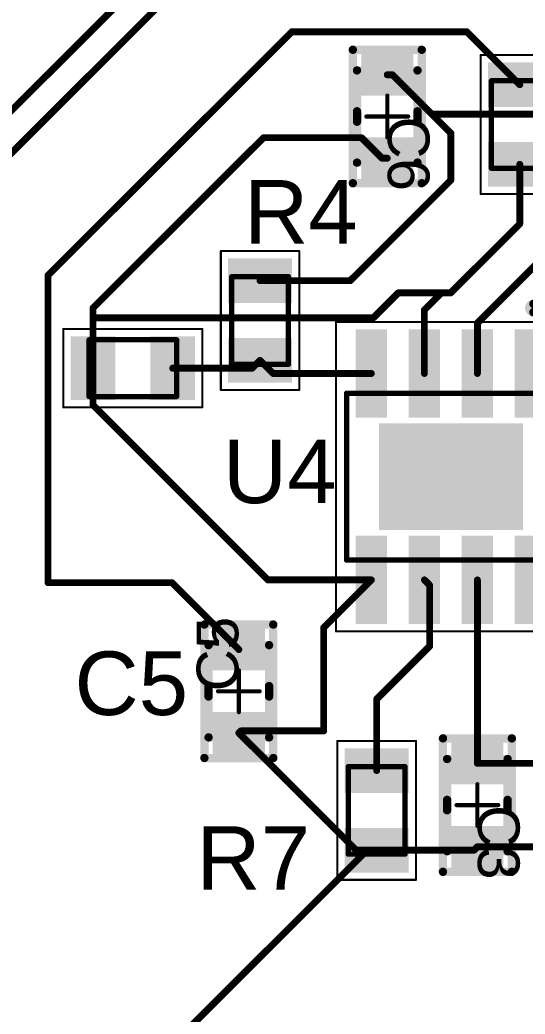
# Model space of a CAD drawing. Header units: inches. Extents: x -0.1 to 5.62, y -0.6 to 4.67.
# Drawn here: x 1.373 to 1.85, y 2.533 to 3.471 of the extents above; entities that cross this region are included whole.
import ezdxf

# ---------------------------------------------------------------- set-up
doc = ezdxf.new("R2010")
doc.units = ezdxf.units.IN
doc.header["$MEASUREMENT"] = 0
for name, color, linetype in [('Mechanical 13', 56, 'Continuous'), ('Mechanical 15', 56, 'Continuous'), ('Top 3D Body', 216, 'Continuous'), ('Top Assembly', 56, 'Continuous'), ('Top Component Center', 56, 'Continuous'), ('Top Courtyard', 76, 'Continuous'), ('Top Layer', 1, 'Continuous'), ('Top Overlay', 2, 'Continuous'), ('Top Paste', 8, 'Continuous'), ('Top Solder', 216, 'Continuous')]:
    doc.layers.add(name, color=color, linetype=linetype)
doc.styles.add('Arial', font='', dxfattribs={"height": 0.2})
doc.styles.get('Arial').set_extended_font_data('Arial')

# ---------------------------------------------------------------- blocks, each defined once
blk = doc.blocks.new('SOIC127P600X170_9N_9')
at = {"layer": 'Top Layer'}
for points in [[(-0.13622, 0.08681), (-0.05866, 0.08681), (-0.05866, 0.06319), (-0.13622, 0.06319)], [(0.05866, 0.08681), (0.13622, 0.08681), (0.13622, 0.06319), (0.05866, 0.06319)], [(-0.04744, 0.06496), (0.04744, 0.06496), (0.04744, -0.06496), (-0.04744, -0.06496)], [(-0.13622, 0.03681), (-0.05866, 0.03681), (-0.05866, 0.01319), (-0.13622, 0.01319)], [(0.05866, 0.03681), (0.13622, 0.03681), (0.13622, 0.01319), (0.05866, 0.01319)], [(-0.13622, -0.01319), (-0.05866, -0.01319), (-0.05866, -0.03681), (-0.13622, -0.03681)], [(0.05866, -0.01319), (0.13622, -0.01319), (0.13622, -0.03681), (0.05866, -0.03681)], [(-0.13622, -0.06319), (-0.05866, -0.06319), (-0.05866, -0.08681), (-0.13622, -0.08681)], [(0.05866, -0.06319), (0.13622, -0.06319), (0.13622, -0.08681), (0.05866, -0.08681)]]:
    blk.add_hatch(color=1, dxfattribs=at).paths.add_polyline_path(points)
at = {"layer": 'Top Paste'}
for points in [[(-0.13622, 0.08681), (-0.05866, 0.08681), (-0.05866, 0.06319), (-0.13622, 0.06319)], [(0.05866, 0.08681), (0.13622, 0.08681), (0.13622, 0.06319), (0.05866, 0.06319)], [(0.03, -0.04101), (-0.03004, -0.04101), (-0.03004, 0.04094), (0.03, 0.04094)], [(-0.13622, 0.03681), (-0.05866, 0.03681), (-0.05866, 0.01319), (-0.13622, 0.01319)], [(0.05866, 0.03681), (0.13622, 0.03681), (0.13622, 0.01319), (0.05866, 0.01319)], [(-0.13622, -0.01319), (-0.05866, -0.01319), (-0.05866, -0.03681), (-0.13622, -0.03681)], [(0.05866, -0.01319), (0.13622, -0.01319), (0.13622, -0.03681), (0.05866, -0.03681)], [(-0.13622, -0.06319), (-0.05866, -0.06319), (-0.05866, -0.08681), (-0.13622, -0.08681)], [(0.05866, -0.06319), (0.13622, -0.06319), (0.13622, -0.08681), (0.05866, -0.08681)]]:
    blk.add_hatch(color=8, dxfattribs=at).paths.add_polyline_path(points)
at = {"layer": 'Top Solder'}
for points in [[(-0.13917, 0.08976), (-0.05571, 0.08976), (-0.05571, 0.06024), (-0.13917, 0.06024)], [(0.05571, 0.08976), (0.13917, 0.08976), (0.13917, 0.06024), (0.05571, 0.06024)], [(-0.05039, 0.06791), (0.05039, 0.06791), (0.05039, -0.06791), (-0.05039, -0.06791)], [(-0.13917, 0.03976), (-0.05571, 0.03976), (-0.05571, 0.01024), (-0.13917, 0.01024)], [(0.05571, 0.03976), (0.13917, 0.03976), (0.13917, 0.01024), (0.05571, 0.01024)], [(-0.13917, -0.01024), (-0.05571, -0.01024), (-0.05571, -0.03976), (-0.13917, -0.03976)], [(0.05571, -0.01024), (0.13917, -0.01024), (0.13917, -0.03976), (0.05571, -0.03976)], [(-0.13917, -0.06024), (-0.05571, -0.06024), (-0.05571, -0.08976), (-0.13917, -0.08976)], [(0.05571, -0.06024), (0.13917, -0.06024), (0.13917, -0.08976), (0.05571, -0.08976)]]:
    blk.add_hatch(color=216, dxfattribs=at).paths.add_polyline_path(points)
at = {"layer": 'Mechanical 13', "const_width": 0.005}
for points in [[(0.07874, 0.09843), (-0.07874, 0.09843)], [(-0.07874, -0.09843), (-0.07874, 0.09843)], [(0.07874, -0.09843), (0.07874, 0.09843)], [(0.07874, -0.09843), (-0.07874, -0.09843)]]:
    blk.add_lwpolyline(points, dxfattribs=at)
at = {"layer": 'Mechanical 13'}
for points, const_width in [([(-0.07999, 0.09843, 1), (-0.07749, 0.09843, 1)], 0.0025), ([(-0.07999, 0.09843, 1), (-0.07749, 0.09843, 1)], 0.0025), ([(0.07749, 0.09843, 1), (0.07999, 0.09843, 1)], 0.0025), ([(0.07749, 0.09843, 1), (0.07999, 0.09843, 1)], 0.0025), ([(-0.15528, 0.07783, 1), (-0.16315, 0.07783, 1)], 0.00787), ([(-0.16512, 0.07783, 1), (-0.16118, 0.07783, 1)], 0.00394), ([(-0.15724, 0.07783, 1), (-0.15331, 0.07783, 1)], 0.00394), ([(-0.07999, -0.09843, 1), (-0.07749, -0.09843, 1)], 0.0025), ([(-0.07999, -0.09843, 1), (-0.07749, -0.09843, 1)], 0.0025), ([(0.07749, -0.09843, 1), (0.07999, -0.09843, 1)], 0.0025), ([(0.07749, -0.09843, 1), (0.07999, -0.09843, 1)], 0.0025)]:
    blk.add_lwpolyline(points, format="xyb", close=True, dxfattribs=dict(at, const_width=const_width))
at = {"layer": 'Mechanical 15', "const_width": 0.00197}
for points in [[(-0.14606, -0.10827), (-0.14606, 0.10827)], [(0.14606, 0.10827), (-0.14606, 0.10827)], [(0.14606, -0.10827), (0.14606, 0.10827)], [(0.14606, -0.10827), (-0.14606, -0.10827)]]:
    blk.add_lwpolyline(points, dxfattribs=at)
at = {"layer": 'Mechanical 15', "const_width": 0.000984}
for points in [[(-0.14656, 0.10827, 1), (-0.14557, 0.10827, 1)], [(-0.14656, 0.10827, 1), (-0.14557, 0.10827, 1)], [(0.14557, 0.10827, 1), (0.14656, 0.10827, 1)], [(0.14557, 0.10827, 1), (0.14656, 0.10827, 1)], [(-0.14656, -0.10827, 1), (-0.14557, -0.10827, 1)], [(-0.14656, -0.10827, 1), (-0.14557, -0.10827, 1)], [(0.14557, -0.10827, 1), (0.14656, -0.10827, 1)], [(0.14557, -0.10827, 1), (0.14656, -0.10827, 1)]]:
    blk.add_lwpolyline(points, format="xyb", close=True, dxfattribs=at)
at = {"layer": 'Top Overlay', "const_width": 0.005}
for points in [[(0.07874, 0.09843), (-0.07874, 0.09843)], [(0.07874, -0.09843), (-0.07874, -0.09843)]]:
    blk.add_lwpolyline(points, dxfattribs=at)
at = {"layer": 'Top Overlay'}
for points, const_width in [([(-0.07999, 0.09843, 1), (-0.07749, 0.09843, 1)], 0.0025), ([(0.07749, 0.09843, 1), (0.07999, 0.09843, 1)], 0.0025), ([(-0.15512, 0.07795, 1), (-0.16299, 0.07795, 1)], 0.00787), ([(-0.16496, 0.07795, 1), (-0.16102, 0.07795, 1)], 0.00394), ([(-0.15709, 0.07795, 1), (-0.15315, 0.07795, 1)], 0.00394), ([(-0.07999, -0.09843, 1), (-0.07749, -0.09843, 1)], 0.0025), ([(0.07749, -0.09843, 1), (0.07999, -0.09843, 1)], 0.0025)]:
    blk.add_lwpolyline(points, format="xyb", close=True, dxfattribs=dict(at, const_width=const_width))
blk = doc.blocks.new('RESC2012X60N_19')
at = {"layer": 'Top Layer'}
for points in [[(-0.05571, 0.02717), (-0.01949, 0.02717), (-0.01949, -0.02717), (-0.05571, -0.02717)], [(0.01949, 0.02717), (0.05571, 0.02717), (0.05571, -0.02717), (0.01949, -0.02717)]]:
    blk.add_hatch(color=1, dxfattribs=at).paths.add_polyline_path(points)
at = {"layer": 'Top Paste'}
for points in [[(-0.05571, 0.02717), (-0.01949, 0.02717), (-0.01949, -0.02717), (-0.05571, -0.02717)], [(0.01949, 0.02717), (0.05571, 0.02717), (0.05571, -0.02717), (0.01949, -0.02717)]]:
    blk.add_hatch(color=8, dxfattribs=at).paths.add_polyline_path(points)
at = {"layer": 'Top Solder'}
for points in [[(-0.05866, 0.03012), (-0.01654, 0.03012), (-0.01654, -0.03012), (-0.05866, -0.03012)], [(0.01654, 0.03012), (0.05866, 0.03012), (0.05866, -0.03012), (0.01654, -0.03012)]]:
    blk.add_hatch(color=216, dxfattribs=at).paths.add_polyline_path(points)
at = {"layer": 'Mechanical 13', "const_width": 0.005}
for points in [[(-0.04134, 0.02677), (-0.04134, -0.02677)], [(-0.04134, 0.02677), (0.04134, 0.02677)], [(0.04134, 0.02677), (0.04134, -0.02677)], [(-0.04134, -0.02677), (0.04134, -0.02677)]]:
    blk.add_lwpolyline(points, dxfattribs=at)
at = {"layer": 'Mechanical 13', "const_width": 0.0025}
for points in [[(-0.04259, 0.02677, 1), (-0.04009, 0.02677, 1)], [(-0.04259, 0.02677, 1), (-0.04009, 0.02677, 1)], [(0.04009, 0.02677, 1), (0.04259, 0.02677, 1)], [(0.04009, 0.02677, 1), (0.04259, 0.02677, 1)], [(-0.04259, -0.02677, 1), (-0.04009, -0.02677, 1)], [(-0.04259, -0.02677, 1), (-0.04009, -0.02677, 1)], [(0.04009, -0.02677, 1), (0.04259, -0.02677, 1)], [(0.04009, -0.02677, 1), (0.04259, -0.02677, 1)]]:
    blk.add_lwpolyline(points, format="xyb", close=True, dxfattribs=at)
at = {"layer": 'Mechanical 15', "const_width": 0.00197}
for points in [[(-0.06555, 0.03701), (-0.06555, -0.03701)], [(-0.06555, 0.03701), (0.06555, 0.03701)], [(0.06555, 0.03701), (0.06555, -0.03701)], [(-0.06555, -0.03701), (0.06555, -0.03701)]]:
    blk.add_lwpolyline(points, dxfattribs=at)
at = {"layer": 'Mechanical 15', "const_width": 0.000984}
for points in [[(-0.06604, 0.03701, 1), (-0.06506, 0.03701, 1)], [(-0.06604, 0.03701, 1), (-0.06506, 0.03701, 1)], [(0.06506, 0.03701, 1), (0.06604, 0.03701, 1)], [(0.06506, 0.03701, 1), (0.06604, 0.03701, 1)], [(-0.06604, -0.03701, 1), (-0.06506, -0.03701, 1)], [(-0.06604, -0.03701, 1), (-0.06506, -0.03701, 1)], [(0.06506, -0.03701, 1), (0.06604, -0.03701, 1)], [(0.06506, -0.03701, 1), (0.06604, -0.03701, 1)]]:
    blk.add_lwpolyline(points, format="xyb", close=True, dxfattribs=at)
at = {"layer": 'Top Overlay', "const_width": 0.005}
for points in [[(-0.00669, 0.02677), (0.00669, 0.02677)], [(-0.00669, -0.02677), (0.00669, -0.02677)]]:
    blk.add_lwpolyline(points, dxfattribs=at)
at = {"layer": 'Top Overlay', "const_width": 0.0025}
for points in [[(-0.00794, 0.02677, 1), (-0.00544, 0.02677, 1)], [(0.00544, 0.02677, 1), (0.00794, 0.02677, 1)], [(-0.00794, -0.02677, 1), (-0.00544, -0.02677, 1)], [(0.00544, -0.02677, 1), (0.00794, -0.02677, 1)]]:
    blk.add_lwpolyline(points, format="xyb", close=True, dxfattribs=at)
blk = doc.blocks.new('RESC2012X60N_20')
at = {"layer": 'Top Layer'}
for points in [[(-0.05571, 0.02717), (-0.01949, 0.02717), (-0.01949, -0.02717), (-0.05571, -0.02717)], [(0.01949, 0.02717), (0.05571, 0.02717), (0.05571, -0.02717), (0.01949, -0.02717)]]:
    blk.add_hatch(color=1, dxfattribs=at).paths.add_polyline_path(points)
at = {"layer": 'Top Paste'}
for points in [[(-0.05571, 0.02717), (-0.01949, 0.02717), (-0.01949, -0.02717), (-0.05571, -0.02717)], [(0.01949, 0.02717), (0.05571, 0.02717), (0.05571, -0.02717), (0.01949, -0.02717)]]:
    blk.add_hatch(color=8, dxfattribs=at).paths.add_polyline_path(points)
at = {"layer": 'Top Solder'}
for points in [[(-0.05866, 0.03012), (-0.01654, 0.03012), (-0.01654, -0.03012), (-0.05866, -0.03012)], [(0.01654, 0.03012), (0.05866, 0.03012), (0.05866, -0.03012), (0.01654, -0.03012)]]:
    blk.add_hatch(color=216, dxfattribs=at).paths.add_polyline_path(points)
at = {"layer": 'Mechanical 13', "const_width": 0.005}
for points in [[(-0.04134, 0.02677), (-0.04134, -0.02677)], [(-0.04134, 0.02677), (0.04134, 0.02677)], [(0.04134, 0.02677), (0.04134, -0.02677)], [(-0.04134, -0.02677), (0.04134, -0.02677)]]:
    blk.add_lwpolyline(points, dxfattribs=at)
at = {"layer": 'Mechanical 13', "const_width": 0.0025}
for points in [[(-0.04259, 0.02677, 1), (-0.04009, 0.02677, 1)], [(-0.04259, 0.02677, 1), (-0.04009, 0.02677, 1)], [(0.04009, 0.02677, 1), (0.04259, 0.02677, 1)], [(0.04009, 0.02677, 1), (0.04259, 0.02677, 1)], [(-0.04259, -0.02677, 1), (-0.04009, -0.02677, 1)], [(-0.04259, -0.02677, 1), (-0.04009, -0.02677, 1)], [(0.04009, -0.02677, 1), (0.04259, -0.02677, 1)], [(0.04009, -0.02677, 1), (0.04259, -0.02677, 1)]]:
    blk.add_lwpolyline(points, format="xyb", close=True, dxfattribs=at)
at = {"layer": 'Mechanical 15', "const_width": 0.00197}
for points in [[(-0.06555, 0.03701), (-0.06555, -0.03701)], [(-0.06555, 0.03701), (0.06555, 0.03701)], [(0.06555, 0.03701), (0.06555, -0.03701)], [(-0.06555, -0.03701), (0.06555, -0.03701)]]:
    blk.add_lwpolyline(points, dxfattribs=at)
at = {"layer": 'Mechanical 15', "const_width": 0.000984}
for points in [[(-0.06604, 0.03701, 1), (-0.06506, 0.03701, 1)], [(-0.06604, 0.03701, 1), (-0.06506, 0.03701, 1)], [(0.06506, 0.03701, 1), (0.06604, 0.03701, 1)], [(0.06506, 0.03701, 1), (0.06604, 0.03701, 1)], [(-0.06604, -0.03701, 1), (-0.06506, -0.03701, 1)], [(-0.06604, -0.03701, 1), (-0.06506, -0.03701, 1)], [(0.06506, -0.03701, 1), (0.06604, -0.03701, 1)], [(0.06506, -0.03701, 1), (0.06604, -0.03701, 1)]]:
    blk.add_lwpolyline(points, format="xyb", close=True, dxfattribs=at)
at = {"layer": 'Top Overlay', "const_width": 0.005}
for points in [[(-0.00669, 0.02677), (0.00669, 0.02677)], [(-0.00669, -0.02677), (0.00669, -0.02677)]]:
    blk.add_lwpolyline(points, dxfattribs=at)
at = {"layer": 'Top Overlay', "const_width": 0.0025}
for points in [[(-0.00794, 0.02677, 1), (-0.00544, 0.02677, 1)], [(0.00544, 0.02677, 1), (0.00794, 0.02677, 1)], [(-0.00794, -0.02677, 1), (-0.00544, -0.02677, 1)], [(0.00544, -0.02677, 1), (0.00794, -0.02677, 1)]]:
    blk.add_lwpolyline(points, format="xyb", close=True, dxfattribs=at)
blk = doc.blocks.new('RESC2012X60N_21')
at = {"layer": 'Top Layer'}
for points in [[(-0.05571, 0.02717), (-0.01949, 0.02717), (-0.01949, -0.02717), (-0.05571, -0.02717)], [(0.01949, 0.02717), (0.05571, 0.02717), (0.05571, -0.02717), (0.01949, -0.02717)]]:
    blk.add_hatch(color=1, dxfattribs=at).paths.add_polyline_path(points)
at = {"layer": 'Top Paste'}
for points in [[(-0.05571, 0.02717), (-0.01949, 0.02717), (-0.01949, -0.02717), (-0.05571, -0.02717)], [(0.01949, 0.02717), (0.05571, 0.02717), (0.05571, -0.02717), (0.01949, -0.02717)]]:
    blk.add_hatch(color=8, dxfattribs=at).paths.add_polyline_path(points)
at = {"layer": 'Top Solder'}
for points in [[(-0.05866, 0.03012), (-0.01654, 0.03012), (-0.01654, -0.03012), (-0.05866, -0.03012)], [(0.01654, 0.03012), (0.05866, 0.03012), (0.05866, -0.03012), (0.01654, -0.03012)]]:
    blk.add_hatch(color=216, dxfattribs=at).paths.add_polyline_path(points)
at = {"layer": 'Mechanical 13', "const_width": 0.005}
for points in [[(-0.04134, 0.02677), (-0.04134, -0.02677)], [(0.04134, 0.02677), (-0.04134, 0.02677)], [(0.04134, 0.02677), (0.04134, -0.02677)], [(0.04134, -0.02677), (-0.04134, -0.02677)]]:
    blk.add_lwpolyline(points, dxfattribs=at)
at = {"layer": 'Mechanical 13', "const_width": 0.0025}
for points in [[(-0.04259, 0.02677, 1), (-0.04009, 0.02677, 1)], [(-0.04259, 0.02677, 1), (-0.04009, 0.02677, 1)], [(0.04009, 0.02677, 1), (0.04259, 0.02677, 1)], [(0.04009, 0.02677, 1), (0.04259, 0.02677, 1)], [(-0.04259, -0.02677, 1), (-0.04009, -0.02677, 1)], [(-0.04259, -0.02677, 1), (-0.04009, -0.02677, 1)], [(0.04009, -0.02677, 1), (0.04259, -0.02677, 1)], [(0.04009, -0.02677, 1), (0.04259, -0.02677, 1)]]:
    blk.add_lwpolyline(points, format="xyb", close=True, dxfattribs=at)
at = {"layer": 'Mechanical 15', "const_width": 0.00197}
for points in [[(-0.06555, 0.03701), (-0.06555, -0.03701)], [(0.06555, 0.03701), (-0.06555, 0.03701)], [(0.06555, 0.03701), (0.06555, -0.03701)], [(0.06555, -0.03701), (-0.06555, -0.03701)]]:
    blk.add_lwpolyline(points, dxfattribs=at)
at = {"layer": 'Mechanical 15', "const_width": 0.000984}
for points in [[(-0.06604, 0.03701, 1), (-0.06506, 0.03701, 1)], [(-0.06604, 0.03701, 1), (-0.06506, 0.03701, 1)], [(0.06506, 0.03701, 1), (0.06604, 0.03701, 1)], [(0.06506, 0.03701, 1), (0.06604, 0.03701, 1)], [(-0.06604, -0.03701, 1), (-0.06506, -0.03701, 1)], [(-0.06604, -0.03701, 1), (-0.06506, -0.03701, 1)], [(0.06506, -0.03701, 1), (0.06604, -0.03701, 1)], [(0.06506, -0.03701, 1), (0.06604, -0.03701, 1)]]:
    blk.add_lwpolyline(points, format="xyb", close=True, dxfattribs=at)
at = {"layer": 'Top Overlay', "const_width": 0.005}
for points in [[(0.00669, 0.02677), (-0.00669, 0.02677)], [(0.00669, -0.02677), (-0.00669, -0.02677)]]:
    blk.add_lwpolyline(points, dxfattribs=at)
at = {"layer": 'Top Overlay', "const_width": 0.0025}
for points in [[(-0.00794, 0.02677, 1), (-0.00544, 0.02677, 1)], [(0.00544, 0.02677, 1), (0.00794, 0.02677, 1)], [(-0.00794, -0.02677, 1), (-0.00544, -0.02677, 1)], [(0.00544, -0.02677, 1), (0.00794, -0.02677, 1)]]:
    blk.add_lwpolyline(points, format="xyb", close=True, dxfattribs=at)
blk = doc.blocks.new('RESC2012X60N_22')
at = {"layer": 'Top Layer'}
for points in [[(-0.05571, 0.02717), (-0.01949, 0.02717), (-0.01949, -0.02717), (-0.05571, -0.02717)], [(0.01949, 0.02717), (0.05571, 0.02717), (0.05571, -0.02717), (0.01949, -0.02717)]]:
    blk.add_hatch(color=1, dxfattribs=at).paths.add_polyline_path(points)
at = {"layer": 'Top Paste'}
for points in [[(-0.05571, 0.02717), (-0.01949, 0.02717), (-0.01949, -0.02717), (-0.05571, -0.02717)], [(0.01949, 0.02717), (0.05571, 0.02717), (0.05571, -0.02717), (0.01949, -0.02717)]]:
    blk.add_hatch(color=8, dxfattribs=at).paths.add_polyline_path(points)
at = {"layer": 'Top Solder'}
for points in [[(-0.05866, 0.03012), (-0.01654, 0.03012), (-0.01654, -0.03012), (-0.05866, -0.03012)], [(0.01654, 0.03012), (0.05866, 0.03012), (0.05866, -0.03012), (0.01654, -0.03012)]]:
    blk.add_hatch(color=216, dxfattribs=at).paths.add_polyline_path(points)
at = {"layer": 'Mechanical 13', "const_width": 0.005}
for points in [[(-0.04134, 0.02677), (-0.04134, -0.02677)], [(-0.04134, 0.02677), (0.04134, 0.02677)], [(0.04134, 0.02677), (0.04134, -0.02677)], [(-0.04134, -0.02677), (0.04134, -0.02677)]]:
    blk.add_lwpolyline(points, dxfattribs=at)
at = {"layer": 'Mechanical 13', "const_width": 0.0025}
for points in [[(-0.04259, 0.02677, 1), (-0.04009, 0.02677, 1)], [(-0.04259, 0.02677, 1), (-0.04009, 0.02677, 1)], [(0.04009, 0.02677, 1), (0.04259, 0.02677, 1)], [(0.04009, 0.02677, 1), (0.04259, 0.02677, 1)], [(-0.04259, -0.02677, 1), (-0.04009, -0.02677, 1)], [(-0.04259, -0.02677, 1), (-0.04009, -0.02677, 1)], [(0.04009, -0.02677, 1), (0.04259, -0.02677, 1)], [(0.04009, -0.02677, 1), (0.04259, -0.02677, 1)]]:
    blk.add_lwpolyline(points, format="xyb", close=True, dxfattribs=at)
at = {"layer": 'Mechanical 15', "const_width": 0.00197}
for points in [[(-0.06555, 0.03701), (-0.06555, -0.03701)], [(-0.06555, 0.03701), (0.06555, 0.03701)], [(0.06555, 0.03701), (0.06555, -0.03701)], [(-0.06555, -0.03701), (0.06555, -0.03701)]]:
    blk.add_lwpolyline(points, dxfattribs=at)
at = {"layer": 'Mechanical 15', "const_width": 0.000984}
for points in [[(-0.06604, 0.03701, 1), (-0.06506, 0.03701, 1)], [(-0.06604, 0.03701, 1), (-0.06506, 0.03701, 1)], [(0.06506, 0.03701, 1), (0.06604, 0.03701, 1)], [(0.06506, 0.03701, 1), (0.06604, 0.03701, 1)], [(-0.06604, -0.03701, 1), (-0.06506, -0.03701, 1)], [(-0.06604, -0.03701, 1), (-0.06506, -0.03701, 1)], [(0.06506, -0.03701, 1), (0.06604, -0.03701, 1)], [(0.06506, -0.03701, 1), (0.06604, -0.03701, 1)]]:
    blk.add_lwpolyline(points, format="xyb", close=True, dxfattribs=at)
at = {"layer": 'Top Overlay', "const_width": 0.005}
for points in [[(-0.00669, 0.02677), (0.00669, 0.02677)], [(-0.00669, -0.02677), (0.00669, -0.02677)]]:
    blk.add_lwpolyline(points, dxfattribs=at)
at = {"layer": 'Top Overlay', "const_width": 0.0025}
for points in [[(-0.00794, 0.02677, 1), (-0.00544, 0.02677, 1)], [(0.00544, 0.02677, 1), (0.00794, 0.02677, 1)], [(-0.00794, -0.02677, 1), (-0.00544, -0.02677, 1)], [(0.00544, -0.02677, 1), (0.00794, -0.02677, 1)]]:
    blk.add_lwpolyline(points, format="xyb", close=True, dxfattribs=at)
blk = doc.blocks.new('FP_0805_L_2_01_0_2_W_1_25_MFG_43')
at = {"layer": 'Top Layer'}
for points in [[(-0.05906, 0.02461), (-0.01969, 0.02461), (-0.01969, -0.02461), (-0.05906, -0.02461)], [(0.01969, 0.02461), (0.05906, 0.02461), (0.05906, -0.02461), (0.01969, -0.02461)]]:
    blk.add_hatch(color=1, dxfattribs=at).paths.add_polyline_path(points)
at = {"layer": 'Top Paste'}
for points in [[(-0.05906, 0.02461), (-0.01969, 0.02461), (-0.01969, -0.02461), (-0.05906, -0.02461)], [(0.01969, 0.02461), (0.05906, 0.02461), (0.05906, -0.02461), (0.01969, -0.02461)]]:
    blk.add_hatch(color=8, dxfattribs=at).paths.add_polyline_path(points)
at = {"layer": 'Top Solder'}
for points in [[(-0.05906, 0.02461), (-0.01969, 0.02461), (-0.01969, -0.02461), (-0.05906, -0.02461)], [(0.01969, 0.02461), (0.05906, 0.02461), (0.05906, -0.02461), (0.01969, -0.02461)]]:
    blk.add_hatch(color=216, dxfattribs=at).paths.add_polyline_path(points)
at = {"layer": 'Top 3D Body', "const_width": 0.00787}
for points in [[(0.0435, 0.02854), (-0.0435, 0.02854)], [(-0.0435, -0.02854), (-0.0435, 0.02854)], [(0.0435, -0.02854), (0.0435, 0.02854)], [(0.0435, -0.02854), (-0.0435, -0.02854)]]:
    blk.add_lwpolyline(points, dxfattribs=at)
at = {"layer": 'Top 3D Body', "const_width": 0.00394}
for points in [[(-0.04547, 0.02854, 1), (-0.04154, 0.02854, 1)], [(-0.04547, 0.02854, 1), (-0.04154, 0.02854, 1)], [(0.04154, 0.02854, 1), (0.04547, 0.02854, 1)], [(0.04154, 0.02854, 1), (0.04547, 0.02854, 1)], [(-0.04547, -0.02854, 1), (-0.04154, -0.02854, 1)], [(-0.04547, -0.02854, 1), (-0.04154, -0.02854, 1)], [(0.04154, -0.02854, 1), (0.04547, -0.02854, 1)], [(0.04154, -0.02854, 1), (0.04547, -0.02854, 1)]]:
    blk.add_lwpolyline(points, format="xyb", close=True, dxfattribs=at)
at = {"layer": 'Top Assembly', "const_width": 0.00787}
for points in [[(0.06299, 0.03248), (-0.06299, 0.03248)], [(-0.06299, -0.03248), (-0.06299, 0.03248)], [(0.06299, -0.03248), (0.06299, 0.03248)], [(0.06299, -0.03248), (-0.06299, -0.03248)]]:
    blk.add_lwpolyline(points, dxfattribs=at)
at = {"layer": 'Top Assembly', "const_width": 0.00394}
for points in [[(-0.06496, 0.03248, 1), (-0.06102, 0.03248, 1)], [(-0.06496, 0.03248, 1), (-0.06102, 0.03248, 1)], [(0.06102, 0.03248, 1), (0.06496, 0.03248, 1)], [(0.06102, 0.03248, 1), (0.06496, 0.03248, 1)], [(-0.06496, -0.03248, 1), (-0.06102, -0.03248, 1)], [(-0.06496, -0.03248, 1), (-0.06102, -0.03248, 1)], [(0.06102, -0.03248, 1), (0.06496, -0.03248, 1)], [(0.06102, -0.03248, 1), (0.06496, -0.03248, 1)]]:
    blk.add_lwpolyline(points, format="xyb", close=True, dxfattribs=at)
at = {"layer": 'Top Component Center', "const_width": 0.00394}
for points in [[(0, -0.01969), (0, 0.01969)], [(0.01969, 0), (-0.01969, 0)]]:
    blk.add_lwpolyline(points, dxfattribs=at)
at = {"layer": 'Top Component Center', "const_width": 0.00197}
for points in [[(-0.00098, 0.01969, 1), (0.00098, 0.01969, 1)], [(-0.02067, 0, 1), (-0.0187, 0, 1)], [(0.0187, 0, 1), (0.02067, 0, 1)], [(-0.00098, -0.01969, 1), (0.00098, -0.01969, 1)]]:
    blk.add_lwpolyline(points, format="xyb", close=True, dxfattribs=at)
at = {"layer": 'Top Courtyard', "const_width": 0.00787}
for points in [[(0.06299, 0.03248), (-0.06299, 0.03248)], [(-0.06299, -0.03248), (-0.06299, 0.03248)], [(0.06299, -0.03248), (0.06299, 0.03248)], [(0.06299, -0.03248), (-0.06299, -0.03248)]]:
    blk.add_lwpolyline(points, dxfattribs=at)
at = {"layer": 'Top Courtyard', "const_width": 0.00394}
for points in [[(-0.06496, 0.03248, 1), (-0.06102, 0.03248, 1)], [(-0.06496, 0.03248, 1), (-0.06102, 0.03248, 1)], [(0.06102, 0.03248, 1), (0.06496, 0.03248, 1)], [(0.06102, 0.03248, 1), (0.06496, 0.03248, 1)], [(-0.06496, -0.03248, 1), (-0.06102, -0.03248, 1)], [(-0.06496, -0.03248, 1), (-0.06102, -0.03248, 1)], [(0.06102, -0.03248, 1), (0.06496, -0.03248, 1)], [(0.06102, -0.03248, 1), (0.06496, -0.03248, 1)]]:
    blk.add_lwpolyline(points, format="xyb", close=True, dxfattribs=at)
at = {"layer": 'Top Overlay', "const_width": 0.00787}
for points in [[(0.00492, 0.02854), (-0.00492, 0.02854)], [(0.00492, -0.02854), (-0.00492, -0.02854)]]:
    blk.add_lwpolyline(points, dxfattribs=at)
at = {"layer": 'Top Overlay', "const_width": 0.00394}
for points in [[(-0.00689, 0.02854, 1), (-0.00295, 0.02854, 1)], [(0.00295, 0.02854, 1), (0.00689, 0.02854, 1)], [(-0.00689, -0.02854, 1), (-0.00295, -0.02854, 1)], [(0.00295, -0.02854, 1), (0.00689, -0.02854, 1)]]:
    blk.add_lwpolyline(points, format="xyb", close=True, dxfattribs=at)
at = {"layer": 'Top Assembly', "style": 'Arial'}
blk.add_text('C6', height=0.03937, dxfattribs=at).set_placement((0, 0.00044))
blk = doc.blocks.new('FP_0805_L_2_01_0_2_W_1_25_MFG_44')
at = {"layer": 'Top Layer'}
for points in [[(-0.05906, 0.02461), (-0.01969, 0.02461), (-0.01969, -0.02461), (-0.05906, -0.02461)], [(0.01969, 0.02461), (0.05906, 0.02461), (0.05906, -0.02461), (0.01969, -0.02461)]]:
    blk.add_hatch(color=1, dxfattribs=at).paths.add_polyline_path(points)
at = {"layer": 'Top Paste'}
for points in [[(-0.05906, 0.02461), (-0.01969, 0.02461), (-0.01969, -0.02461), (-0.05906, -0.02461)], [(0.01969, 0.02461), (0.05906, 0.02461), (0.05906, -0.02461), (0.01969, -0.02461)]]:
    blk.add_hatch(color=8, dxfattribs=at).paths.add_polyline_path(points)
at = {"layer": 'Top Solder'}
for points in [[(-0.05906, 0.02461), (-0.01969, 0.02461), (-0.01969, -0.02461), (-0.05906, -0.02461)], [(0.01969, 0.02461), (0.05906, 0.02461), (0.05906, -0.02461), (0.01969, -0.02461)]]:
    blk.add_hatch(color=216, dxfattribs=at).paths.add_polyline_path(points)
at = {"layer": 'Top 3D Body', "const_width": 0.00787}
for points in [[(-0.0435, 0.02854), (0.0435, 0.02854)], [(-0.0435, 0.02854), (-0.0435, -0.02854)], [(0.0435, 0.02854), (0.0435, -0.02854)], [(-0.0435, -0.02854), (0.0435, -0.02854)]]:
    blk.add_lwpolyline(points, dxfattribs=at)
at = {"layer": 'Top 3D Body', "const_width": 0.00394}
for points in [[(-0.04547, 0.02854, 1), (-0.04154, 0.02854, 1)], [(-0.04547, 0.02854, 1), (-0.04154, 0.02854, 1)], [(0.04154, 0.02854, 1), (0.04547, 0.02854, 1)], [(0.04154, 0.02854, 1), (0.04547, 0.02854, 1)], [(-0.04547, -0.02854, 1), (-0.04154, -0.02854, 1)], [(-0.04547, -0.02854, 1), (-0.04154, -0.02854, 1)], [(0.04154, -0.02854, 1), (0.04547, -0.02854, 1)], [(0.04154, -0.02854, 1), (0.04547, -0.02854, 1)]]:
    blk.add_lwpolyline(points, format="xyb", close=True, dxfattribs=at)
at = {"layer": 'Top Assembly', "const_width": 0.00787}
for points in [[(-0.06299, 0.03248), (0.06299, 0.03248)], [(-0.06299, 0.03248), (-0.06299, -0.03248)], [(0.06299, 0.03248), (0.06299, -0.03248)], [(-0.06299, -0.03248), (0.06299, -0.03248)]]:
    blk.add_lwpolyline(points, dxfattribs=at)
at = {"layer": 'Top Assembly', "const_width": 0.00394}
for points in [[(-0.06496, 0.03248, 1), (-0.06102, 0.03248, 1)], [(-0.06496, 0.03248, 1), (-0.06102, 0.03248, 1)], [(0.06102, 0.03248, 1), (0.06496, 0.03248, 1)], [(0.06102, 0.03248, 1), (0.06496, 0.03248, 1)], [(-0.06496, -0.03248, 1), (-0.06102, -0.03248, 1)], [(-0.06496, -0.03248, 1), (-0.06102, -0.03248, 1)], [(0.06102, -0.03248, 1), (0.06496, -0.03248, 1)], [(0.06102, -0.03248, 1), (0.06496, -0.03248, 1)]]:
    blk.add_lwpolyline(points, format="xyb", close=True, dxfattribs=at)
at = {"layer": 'Top Component Center', "const_width": 0.00394}
for points in [[(0, 0.01969), (0, -0.01969)], [(-0.01969, 0), (0.01969, 0)]]:
    blk.add_lwpolyline(points, dxfattribs=at)
at = {"layer": 'Top Component Center', "const_width": 0.00197}
for points in [[(-0.00098, 0.01969, 1), (0.00098, 0.01969, 1)], [(-0.02067, 0, 1), (-0.0187, 0, 1)], [(0.0187, 0, 1), (0.02067, 0, 1)], [(-0.00098, -0.01969, 1), (0.00098, -0.01969, 1)]]:
    blk.add_lwpolyline(points, format="xyb", close=True, dxfattribs=at)
at = {"layer": 'Top Courtyard', "const_width": 0.00787}
for points in [[(-0.06299, 0.03248), (0.06299, 0.03248)], [(-0.06299, 0.03248), (-0.06299, -0.03248)], [(0.06299, 0.03248), (0.06299, -0.03248)], [(-0.06299, -0.03248), (0.06299, -0.03248)]]:
    blk.add_lwpolyline(points, dxfattribs=at)
at = {"layer": 'Top Courtyard', "const_width": 0.00394}
for points in [[(-0.06496, 0.03248, 1), (-0.06102, 0.03248, 1)], [(-0.06496, 0.03248, 1), (-0.06102, 0.03248, 1)], [(0.06102, 0.03248, 1), (0.06496, 0.03248, 1)], [(0.06102, 0.03248, 1), (0.06496, 0.03248, 1)], [(-0.06496, -0.03248, 1), (-0.06102, -0.03248, 1)], [(-0.06496, -0.03248, 1), (-0.06102, -0.03248, 1)], [(0.06102, -0.03248, 1), (0.06496, -0.03248, 1)], [(0.06102, -0.03248, 1), (0.06496, -0.03248, 1)]]:
    blk.add_lwpolyline(points, format="xyb", close=True, dxfattribs=at)
at = {"layer": 'Top Overlay', "const_width": 0.00787}
for points in [[(-0.00492, 0.02854), (0.00492, 0.02854)], [(-0.00492, -0.02854), (0.00492, -0.02854)]]:
    blk.add_lwpolyline(points, dxfattribs=at)
at = {"layer": 'Top Overlay', "const_width": 0.00394}
for points in [[(-0.00689, 0.02854, 1), (-0.00295, 0.02854, 1)], [(0.00295, 0.02854, 1), (0.00689, 0.02854, 1)], [(-0.00689, -0.02854, 1), (-0.00295, -0.02854, 1)], [(0.00295, -0.02854, 1), (0.00689, -0.02854, 1)]]:
    blk.add_lwpolyline(points, format="xyb", close=True, dxfattribs=at)
at = {"layer": 'Top Assembly', "style": 'Arial'}
blk.add_text('C5', height=0.03937, dxfattribs=at).set_placement((0, 0.00044))
blk = doc.blocks.new('FP_0805_L_2_01_0_2_W_1_25_MFG_46')
at = {"layer": 'Top Layer'}
for points in [[(-0.05906, 0.02461), (-0.01969, 0.02461), (-0.01969, -0.02461), (-0.05906, -0.02461)], [(0.01969, 0.02461), (0.05906, 0.02461), (0.05906, -0.02461), (0.01969, -0.02461)]]:
    blk.add_hatch(color=1, dxfattribs=at).paths.add_polyline_path(points)
at = {"layer": 'Top Paste'}
for points in [[(-0.05906, 0.02461), (-0.01969, 0.02461), (-0.01969, -0.02461), (-0.05906, -0.02461)], [(0.01969, 0.02461), (0.05906, 0.02461), (0.05906, -0.02461), (0.01969, -0.02461)]]:
    blk.add_hatch(color=8, dxfattribs=at).paths.add_polyline_path(points)
at = {"layer": 'Top Solder'}
for points in [[(-0.05906, 0.02461), (-0.01969, 0.02461), (-0.01969, -0.02461), (-0.05906, -0.02461)], [(0.01969, 0.02461), (0.05906, 0.02461), (0.05906, -0.02461), (0.01969, -0.02461)]]:
    blk.add_hatch(color=216, dxfattribs=at).paths.add_polyline_path(points)
at = {"layer": 'Top 3D Body', "const_width": 0.00787}
for points in [[(0.0435, 0.02854), (-0.0435, 0.02854)], [(-0.0435, -0.02854), (-0.0435, 0.02854)], [(0.0435, -0.02854), (0.0435, 0.02854)], [(0.0435, -0.02854), (-0.0435, -0.02854)]]:
    blk.add_lwpolyline(points, dxfattribs=at)
at = {"layer": 'Top 3D Body', "const_width": 0.00394}
for points in [[(-0.04547, 0.02854, 1), (-0.04154, 0.02854, 1)], [(-0.04547, 0.02854, 1), (-0.04154, 0.02854, 1)], [(0.04154, 0.02854, 1), (0.04547, 0.02854, 1)], [(0.04154, 0.02854, 1), (0.04547, 0.02854, 1)], [(-0.04547, -0.02854, 1), (-0.04154, -0.02854, 1)], [(-0.04547, -0.02854, 1), (-0.04154, -0.02854, 1)], [(0.04154, -0.02854, 1), (0.04547, -0.02854, 1)], [(0.04154, -0.02854, 1), (0.04547, -0.02854, 1)]]:
    blk.add_lwpolyline(points, format="xyb", close=True, dxfattribs=at)
at = {"layer": 'Top Assembly', "const_width": 0.00787}
for points in [[(0.06299, 0.03248), (-0.06299, 0.03248)], [(-0.06299, -0.03248), (-0.06299, 0.03248)], [(0.06299, -0.03248), (0.06299, 0.03248)], [(0.06299, -0.03248), (-0.06299, -0.03248)]]:
    blk.add_lwpolyline(points, dxfattribs=at)
at = {"layer": 'Top Assembly', "const_width": 0.00394}
for points in [[(-0.06496, 0.03248, 1), (-0.06102, 0.03248, 1)], [(-0.06496, 0.03248, 1), (-0.06102, 0.03248, 1)], [(0.06102, 0.03248, 1), (0.06496, 0.03248, 1)], [(0.06102, 0.03248, 1), (0.06496, 0.03248, 1)], [(-0.06496, -0.03248, 1), (-0.06102, -0.03248, 1)], [(-0.06496, -0.03248, 1), (-0.06102, -0.03248, 1)], [(0.06102, -0.03248, 1), (0.06496, -0.03248, 1)], [(0.06102, -0.03248, 1), (0.06496, -0.03248, 1)]]:
    blk.add_lwpolyline(points, format="xyb", close=True, dxfattribs=at)
at = {"layer": 'Top Component Center', "const_width": 0.00394}
for points in [[(0, -0.01969), (0, 0.01969)], [(0.01969, 0), (-0.01969, 0)]]:
    blk.add_lwpolyline(points, dxfattribs=at)
at = {"layer": 'Top Component Center', "const_width": 0.00197}
for points in [[(-0.00098, 0.01969, 1), (0.00098, 0.01969, 1)], [(-0.02067, 0, 1), (-0.0187, 0, 1)], [(0.0187, 0, 1), (0.02067, 0, 1)], [(-0.00098, -0.01969, 1), (0.00098, -0.01969, 1)]]:
    blk.add_lwpolyline(points, format="xyb", close=True, dxfattribs=at)
at = {"layer": 'Top Courtyard', "const_width": 0.00787}
for points in [[(0.06299, 0.03248), (-0.06299, 0.03248)], [(-0.06299, -0.03248), (-0.06299, 0.03248)], [(0.06299, -0.03248), (0.06299, 0.03248)], [(0.06299, -0.03248), (-0.06299, -0.03248)]]:
    blk.add_lwpolyline(points, dxfattribs=at)
at = {"layer": 'Top Courtyard', "const_width": 0.00394}
for points in [[(-0.06496, 0.03248, 1), (-0.06102, 0.03248, 1)], [(-0.06496, 0.03248, 1), (-0.06102, 0.03248, 1)], [(0.06102, 0.03248, 1), (0.06496, 0.03248, 1)], [(0.06102, 0.03248, 1), (0.06496, 0.03248, 1)], [(-0.06496, -0.03248, 1), (-0.06102, -0.03248, 1)], [(-0.06496, -0.03248, 1), (-0.06102, -0.03248, 1)], [(0.06102, -0.03248, 1), (0.06496, -0.03248, 1)], [(0.06102, -0.03248, 1), (0.06496, -0.03248, 1)]]:
    blk.add_lwpolyline(points, format="xyb", close=True, dxfattribs=at)
at = {"layer": 'Top Overlay', "const_width": 0.00787}
for points in [[(0.00492, 0.02854), (-0.00492, 0.02854)], [(0.00492, -0.02854), (-0.00492, -0.02854)]]:
    blk.add_lwpolyline(points, dxfattribs=at)
at = {"layer": 'Top Overlay', "const_width": 0.00394}
for points in [[(-0.00689, 0.02854, 1), (-0.00295, 0.02854, 1)], [(0.00295, 0.02854, 1), (0.00689, 0.02854, 1)], [(-0.00689, -0.02854, 1), (-0.00295, -0.02854, 1)], [(0.00295, -0.02854, 1), (0.00689, -0.02854, 1)]]:
    blk.add_lwpolyline(points, format="xyb", close=True, dxfattribs=at)
at = {"layer": 'Top Assembly', "style": 'Arial'}
blk.add_text('C3', height=0.03937, dxfattribs=at).set_placement((0, 0.00044))

msp = doc.modelspace()

# ---------------------------------------------------------------- linework, layer by layer
at = {"layer": 'Top Layer', "const_width": 0.0065}
for points in [[(0.93, 2.95), (1.82724, 3.84724)], [(1.355, 3.335), (1.83575, 3.81575)], [(1.4, 3.23), (1.63, 3.46)], [(1.63, 3.46), (1.79504, 3.46)], [(1.79504, 3.46), (1.845, 3.41004)], [(1.72, 3.41937), (1.72492, 3.41937)], [(1.72492, 3.41937), (1.76215, 3.38215)], [(1.76215, 3.38215), (2.03785, 3.38215)], [(1.76215, 3.38215), (1.78, 3.36429)], [(1.4424, 3.19912), (1.60328, 3.36)], [(1.60328, 3.36), (1.69571, 3.36)], [(1.69571, 3.36), (1.71508, 3.34063)], [(1.78, 3.32), (1.78, 3.36429)], [(1.71508, 3.34063), (1.72, 3.34063)], [(1.845, 3.27874), (1.845, 3.33484)], [(1.68504, 3.22504), (1.78, 3.32)], [(1.805, 3.185), (1.90504, 3.28504)], [(1.7798, 3.21354), (1.845, 3.27874)], [(1.4, 2.94), (1.4, 3.23)], [(1.6, 3.22504), (1.68504, 3.22504)], [(1.70688, 3.19), (1.73042, 3.21354)], [(1.73042, 3.21354), (1.77104, 3.21354)], [(1.755, 3.1975), (1.77104, 3.21354)], [(1.77104, 3.21354), (1.7798, 3.21354)], [(1.4424, 3.19), (1.4424, 3.19912)], [(1.4424, 3.19912), (1.4424, 3.19912)], [(1.755, 3.13744), (1.755, 3.1975)], [(1.4424, 3.14244), (1.4424, 3.19)], [(1.4424, 3.19), (1.70688, 3.19)], [(1.805, 3.13744), (1.805, 3.185)], [(1.4424, 3.1076), (1.4424, 3.14244)], [(1.5176, 3.14244), (1.5926, 3.14244)], [(1.5926, 3.14244), (1.6, 3.14984)], [(1.6, 3.14984), (1.6124, 3.13744)], [(1.6124, 3.13744), (1.705, 3.13744)], [(1.4424, 3.1076), (1.60744, 2.94256)], [(1.4, 2.94), (1.51681, 2.94)], [(1.51681, 2.94), (1.58, 2.87681)], [(1.60744, 2.94256), (1.705, 2.94256)], [(1.66, 2.89756), (1.705, 2.94256)], [(1.755, 2.94256), (1.76, 2.93756)], [(1.76, 2.88), (1.76, 2.93756)], [(1.805, 2.76937), (1.805, 2.94256)], [(1.66, 2.8), (1.66, 2.89756)], [(1.71, 2.83), (1.76, 2.88)], [(1.71, 2.7626), (1.71, 2.83)], [(1.58, 2.79807), (1.58193, 2.8)], [(1.58, 2.79807), (1.69067, 2.6874)], [(1.58193, 2.8), (1.66, 2.8)], [(1.805, 2.76937), (2.00937, 2.76937)], [(1.80177, 2.6874), (1.805, 2.69063)], [(1.805, 2.69063), (2.31764, 2.69063)], [(1.11354, 2.1), (1.70094, 2.6874)], [(1.69067, 2.6874), (1.70094, 2.6874)], [(1.70094, 2.6874), (1.71, 2.6874)], [(1.71, 2.6874), (1.80177, 2.6874)]]:
    msp.add_lwpolyline(points, dxfattribs=at)
at = {"layer": 'Top Layer', "const_width": 0.00325}
for points in [[(1.62837, 3.46, 1), (1.63163, 3.46, 1)], [(1.62837, 3.46, 1), (1.63163, 3.46, 1)], [(1.79341, 3.46, 1), (1.79666, 3.46, 1)], [(1.79341, 3.46, 1), (1.79666, 3.46, 1)], [(1.71837, 3.41937, 1), (1.72162, 3.41937, 1)], [(1.7233, 3.41937, 1), (1.72655, 3.41937, 1)], [(1.7233, 3.41937, 1), (1.72655, 3.41937, 1)], [(1.84337, 3.41004, 1), (1.84662, 3.41004, 1)], [(1.76052, 3.38215, 1), (1.76377, 3.38215, 1)], [(1.76052, 3.38215, 1), (1.76377, 3.38215, 1)], [(1.76052, 3.38215, 1), (1.76377, 3.38215, 1)], [(1.60166, 3.36, 1), (1.60491, 3.36, 1)], [(1.60166, 3.36, 1), (1.60491, 3.36, 1)], [(1.69408, 3.36, 1), (1.69733, 3.36, 1)], [(1.69408, 3.36, 1), (1.69733, 3.36, 1)], [(1.77838, 3.36429, 1), (1.78163, 3.36429, 1)], [(1.77838, 3.36429, 1), (1.78163, 3.36429, 1)], [(1.71345, 3.34063, 1), (1.7167, 3.34063, 1)], [(1.71345, 3.34063, 1), (1.7167, 3.34063, 1)], [(1.71837, 3.34063, 1), (1.72162, 3.34063, 1)], [(1.84337, 3.33484, 1), (1.84662, 3.33484, 1)], [(1.77838, 3.32, 1), (1.78163, 3.32, 1)], [(1.77838, 3.32, 1), (1.78163, 3.32, 1)], [(1.84337, 3.27874, 1), (1.84662, 3.27874, 1)], [(1.84337, 3.27874, 1), (1.84662, 3.27874, 1)], [(1.39837, 3.23, 1), (1.40162, 3.23, 1)], [(1.39837, 3.23, 1), (1.40162, 3.23, 1)], [(1.59838, 3.22504, 1), (1.60163, 3.22504, 1)], [(1.68341, 3.22504, 1), (1.68666, 3.22504, 1)], [(1.68341, 3.22504, 1), (1.68666, 3.22504, 1)], [(1.7288, 3.21354, 1), (1.73205, 3.21354, 1)], [(1.7288, 3.21354, 1), (1.73205, 3.21354, 1)], [(1.76941, 3.21354, 1), (1.77266, 3.21354, 1)], [(1.76941, 3.21354, 1), (1.77266, 3.21354, 1)], [(1.76941, 3.21354, 1), (1.77266, 3.21354, 1)], [(1.77818, 3.21354, 1), (1.78143, 3.21354, 1)], [(1.77818, 3.21354, 1), (1.78143, 3.21354, 1)], [(1.44078, 3.19912, 1), (1.44403, 3.19912, 1)], [(1.44078, 3.19912, 1), (1.44403, 3.19912, 1)], [(1.44078, 3.19912, 1), (1.44403, 3.19912, 1)], [(1.44078, 3.19912, 1), (1.44403, 3.19912, 1)], [(1.75337, 3.1975, 1), (1.75663, 3.1975, 1)], [(1.75337, 3.1975, 1), (1.75663, 3.1975, 1)], [(1.44078, 3.19, 1), (1.44403, 3.19, 1)], [(1.44078, 3.19, 1), (1.44403, 3.19, 1)], [(1.44078, 3.19, 1), (1.44403, 3.19, 1)], [(1.70526, 3.19, 1), (1.70851, 3.19, 1)], [(1.70526, 3.19, 1), (1.70851, 3.19, 1)], [(1.80337, 3.185, 1), (1.80662, 3.185, 1)], [(1.80337, 3.185, 1), (1.80662, 3.185, 1)], [(1.44078, 3.14244, 1), (1.44403, 3.14244, 1)], [(1.44078, 3.14244, 1), (1.44403, 3.14244, 1)], [(1.51597, 3.14244, 1), (1.51922, 3.14244, 1)], [(1.59097, 3.14244, 1), (1.59422, 3.14244, 1)], [(1.59097, 3.14244, 1), (1.59422, 3.14244, 1)], [(1.59838, 3.14984, 1), (1.60163, 3.14984, 1)], [(1.59838, 3.14984, 1), (1.60163, 3.14984, 1)], [(1.61078, 3.13744, 1), (1.61403, 3.13744, 1)], [(1.61078, 3.13744, 1), (1.61403, 3.13744, 1)], [(1.70338, 3.13744, 1), (1.70663, 3.13744, 1)], [(1.75337, 3.13744, 1), (1.75663, 3.13744, 1)], [(1.80337, 3.13744, 1), (1.80662, 3.13744, 1)], [(1.44078, 3.1076, 1), (1.44403, 3.1076, 1)], [(1.44078, 3.1076, 1), (1.44403, 3.1076, 1)], [(1.39837, 2.94, 1), (1.40162, 2.94, 1)], [(1.39837, 2.94, 1), (1.40162, 2.94, 1)], [(1.51519, 2.94, 1), (1.51844, 2.94, 1)], [(1.51519, 2.94, 1), (1.51844, 2.94, 1)], [(1.60582, 2.94256, 1), (1.60907, 2.94256, 1)], [(1.60582, 2.94256, 1), (1.60907, 2.94256, 1)], [(1.70338, 2.94256, 1), (1.70663, 2.94256, 1)], [(1.70338, 2.94256, 1), (1.70663, 2.94256, 1)], [(1.75337, 2.94256, 1), (1.75663, 2.94256, 1)], [(1.75838, 2.93756, 1), (1.76162, 2.93756, 1)], [(1.75838, 2.93756, 1), (1.76162, 2.93756, 1)], [(1.80337, 2.94256, 1), (1.80662, 2.94256, 1)], [(1.65837, 2.89756, 1), (1.66162, 2.89756, 1)], [(1.65837, 2.89756, 1), (1.66162, 2.89756, 1)], [(1.75838, 2.88, 1), (1.76162, 2.88, 1)], [(1.75838, 2.88, 1), (1.76162, 2.88, 1)], [(1.57838, 2.87681, 1), (1.58163, 2.87681, 1)], [(1.70837, 2.83, 1), (1.71162, 2.83, 1)], [(1.70837, 2.83, 1), (1.71162, 2.83, 1)], [(1.57838, 2.79807, 1), (1.58163, 2.79807, 1)], [(1.57838, 2.79807, 1), (1.58163, 2.79807, 1)], [(1.5803, 2.8, 1), (1.58355, 2.8, 1)], [(1.5803, 2.8, 1), (1.58355, 2.8, 1)], [(1.65837, 2.8, 1), (1.66162, 2.8, 1)], [(1.65837, 2.8, 1), (1.66162, 2.8, 1)], [(1.80337, 2.76937, 1), (1.80662, 2.76937, 1)], [(1.80337, 2.76937, 1), (1.80662, 2.76937, 1)], [(1.70837, 2.7626, 1), (1.71162, 2.7626, 1)], [(1.80337, 2.69063, 1), (1.80662, 2.69063, 1)], [(1.80337, 2.69063, 1), (1.80662, 2.69063, 1)], [(1.68904, 2.6874, 1), (1.69229, 2.6874, 1)], [(1.68904, 2.6874, 1), (1.69229, 2.6874, 1)], [(1.69932, 2.6874, 1), (1.70257, 2.6874, 1)], [(1.69932, 2.6874, 1), (1.70257, 2.6874, 1)], [(1.69932, 2.6874, 1), (1.70257, 2.6874, 1)], [(1.70837, 2.6874, 1), (1.71162, 2.6874, 1)], [(1.70837, 2.6874, 1), (1.71162, 2.6874, 1)], [(1.80015, 2.6874, 1), (1.8034, 2.6874, 1)], [(1.80015, 2.6874, 1), (1.8034, 2.6874, 1)]]:
    msp.add_lwpolyline(points, format="xyb", close=True, dxfattribs=at)

# ---------------------------------------------------------------- block references
for name, p, rotation in [('FP_0805_L_2_01_0_2_W_1_25_MFG_43', (1.72, 3.38), 270), ('RESC2012X60N_20', (1.845, 3.37244), 90), ('RESC2012X60N_22', (1.6, 3.18744), 90), ('SOIC127P600X170_9N_9', (1.78, 3.04), 270), ('RESC2012X60N_21', (1.48, 3.14244), 180), ('FP_0805_L_2_01_0_2_W_1_25_MFG_44', (1.58, 2.83744), 90), ('FP_0805_L_2_01_0_2_W_1_25_MFG_46', (1.805, 2.73), 270), ('RESC2012X60N_19', (1.71, 2.725), 90)]:
    msp.add_blockref(name, p, dxfattribs=dict(rotation=rotation))

# ---------------------------------------------------------------- texts
at = {"layer": 'Top Overlay', "style": 'Arial'}
for s, p in [('R4', (1.58502, 3.26001)), ('U4', (1.56502, 3.01501)), ('C5', (1.42502, 2.81501)), ('R7', (1.54002, 2.65001))]:
    msp.add_text(s, height=0.06, dxfattribs=at).set_placement(p)

doc.saveas('drawing.dxf')
